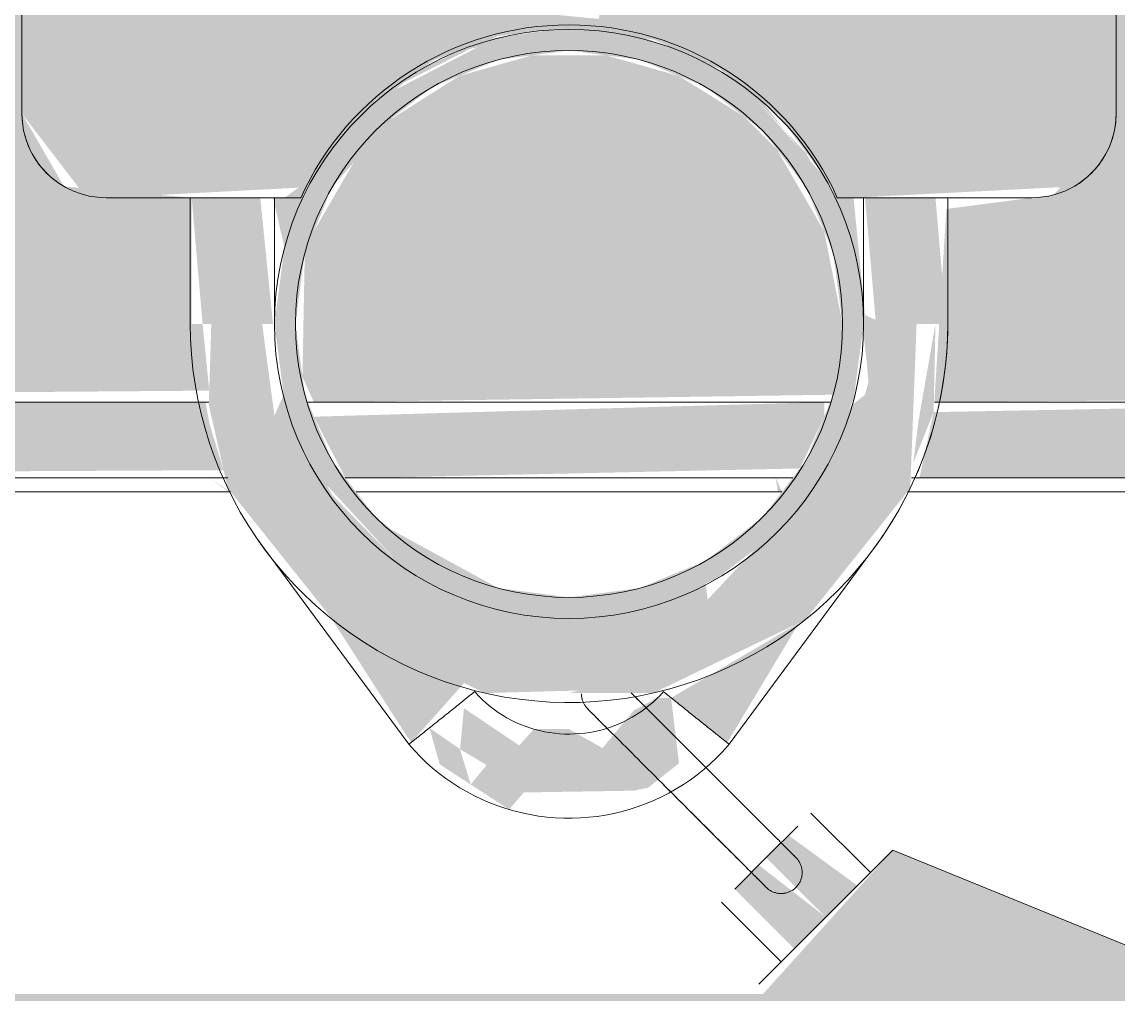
# Model space of a CAD drawing. Header units: inches. Extents: x -55396 to -733, y -290 to 853.
# Drawn here: x -24919.02 to -24912.5, y 282.95 to 288.73 of the extents above; entities that cross this region are included whole.
import ezdxf

# ---------------------------------------------------------------- set-up
doc = ezdxf.new("R2010")
doc.units = ezdxf.units.IN
doc.header["$MEASUREMENT"] = 0
doc.layers.add('Q-SPCQ', color=91, linetype='Continuous', lineweight=9)
doc.layers.add('S-BEAM', color=12, linetype='Continuous', lineweight=9)

# ---------------------------------------------------------------- blocks, each defined once
blk = doc.blocks.new('Basketball_Backstop-Performance_Sports_Systems-3103-Ceiling_Hung - 27_-0_ to 27_-11 7_8_-652462-Section 13')
at = {"layer": 'Q-SPCQ'}
h = blk.add_hatch(color=256, dxfattribs=at)
h.paths.add_polyline_path([(-25004.6065, 281.375), (-24957.5492, 281.375), (-24957.5492, 282.955), (-25004.6065, 282.955), (-25004.6065, 281.6169)], flags=0)
h.paths.add_polyline_path([(-24947.0512, 281.375), (-24908.6065, 281.375), (-24908.6065, 282.955), (-24955.6742, 282.955), (-24955.6742, 281.375)], flags=0)
blk = doc.blocks.new('Basketball_Backstop-Performance_Sports_Systems-3103-Ceiling_Hung - 27_-0_ to 27_-11 7_8_-V22-Section 13')
at = {"layer": 'Q-SPCQ'}
h = blk.add_hatch(color=256, dxfattribs=at)
h.paths.add_polyline_path([(-24917.5237, 286.9375), (-24917.5995, 287.6875), (-24918.0067, 287.6875), (-24917.942, 286.9375), (-24917.5487, 286.9375)], flags=0)
h.paths.add_polyline_path([(-24917.7063, 290.125), (-24917.5237, 290.125), (-24917.5884, 290.4375), (-24918.0067, 290.4375), (-24917.942, 290.125), (-24917.7652, 290.125)], flags=0)
h = blk.add_hatch(color=256, dxfattribs=at)
h.paths.add_polyline_path([(-24913.6402, 286.9375), (-24913.5237, 286.9375), (-24913.5884, 287.6875), (-24914.0067, 287.6875), (-24913.942, 286.9375), (-24913.7005, 286.9375)], flags=0)
h.paths.add_polyline_path([(-24913.7594, 290.125), (-24913.5237, 290.1615), (-24913.5884, 290.4375), (-24914.0067, 290.4375), (-24913.9374, 290.125), (-24913.7652, 290.125)], flags=0)
for points in [[(-24914.0749, 287.6875), (-24912.7652, 287.7545), (-24912.5152, 288.1875), (-24912.5152, 289.375), (-24915.3277, 289.375), (-24915.3277, 289.0625), (-24915.5237, 289.0625), (-24915.5884, 288.75), (-24916.0067, 288.7906), (-24916.0067, 289.0625), (-24916.2027, 289.0625), (-24916.2027, 289.375), (-24919.0152, 289.375), (-24919.0152, 288.1875), (-24918.6446, 287.7045), (-24918.5152, 287.6875), (-24917.3204, 287.75), (-24916.9143, 288.2677), (-24916.5634, 288.5071), (-24916.1858, 288.6489), (-24915.7652, 288.7005), (-24915.2638, 288.6279), (-24914.8701, 288.453), (-24914.5192, 288.1749), (-24914.2486, 287.8125), (-24914.1715, 287.6875)], [(-24915.7652, 284.7439), (-24915.2646, 284.7439), (-24914.3624, 285.1784), (-24913.738, 285.9613), (-24913.7005, 286.9375), (-24913.8902, 286.9375), (-24914.007, 286.5169), (-24914.0882, 286.4525), (-24914.3579, 285.9214), (-24914.9421, 285.299), (-24914.9527, 285.3961), (-24915.5921, 285.2103), (-24916.017, 285.2206), (-24916.5097, 285.3679), (-24916.8166, 285.5573), (-24917.1734, 285.9226), (-24917.398, 286.3455), (-24917.4599, 286.5169), (-24917.5152, 286.3931), (-24917.5884, 286.9375), (-24917.6402, 286.9375), (-24917.8902, 286.9375), (-24917.9049, 286.4541), (-24917.7924, 285.9613), (-24917.1681, 285.1784), (-24916.2659, 284.7439), (-24915.7081, 284.7588)], [(-24913.7195, 286.1137), (-24913.5993, 286.4134), (-24913.5884, 286.9375), (-24913.6898, 286.3586), (-24913.7109, 286.1845)], [(-24916.7016, 284.4516), (-24916.3891, 284.8033), (-24917.1949, 285.2163), (-24916.7275, 284.486)], [(-24914.8255, 284.4488), (-24914.3994, 285.1605), (-24915.1587, 284.7155), (-24914.8595, 284.4759)], [(-24914.2401, 283.4124), (-24914.0526, 283.5999), (-24914.4611, 283.8985), (-24914.5937, 283.7659)], [(-24914.4276, 283.2249), (-24914.2401, 283.4124), (-24914.6378, 283.7217), (-24914.7812, 283.5784), (-24914.4825, 283.2798)]]:
    blk.add_hatch(color=256, dxfattribs=at).paths.add_polyline_path(points, flags=0)
h = blk.add_hatch(color=256, dxfattribs=at)
h.paths.add_polyline_path([(-24915.7652, 285.1875), (-24915.3123, 285.2471), (-24914.8902, 285.422), (-24914.5278, 285.7001), (-24914.2497, 286.0625), (-24914.0729, 286.4996), (-24914.0152, 286.9375), (-24914.0749, 287.3904), (-24914.2497, 287.8125), (-24914.6521, 288.2703), (-24914.8902, 288.453), (-24915.3123, 288.6279), (-24915.7652, 288.6875), (-24916.2182, 288.6279), (-24916.8118, 288.3214), (-24917.0027, 288.1749), (-24917.2808, 287.8125), (-24917.4556, 287.3904), (-24917.5152, 286.9375), (-24917.4556, 286.4846), (-24917.2808, 286.0625), (-24916.8118, 285.5536), (-24916.6402, 285.422), (-24916.2182, 285.2471)], flags=0)
h.paths.add_polyline_path([(-24915.7652, 285.3125), (-24916.1858, 285.3679), (-24916.8118, 285.7099), (-24916.9143, 285.7885), (-24917.1725, 286.125), (-24917.3349, 286.5169), (-24917.3902, 286.9375), (-24917.3349, 287.3581), (-24917.1725, 287.75), (-24916.8118, 288.1651), (-24916.5777, 288.3448), (-24916.1858, 288.5071), (-24915.7652, 288.5625), (-24915.3446, 288.5071), (-24914.9527, 288.3448), (-24914.6162, 288.0865), (-24914.3579, 287.75), (-24914.1956, 287.3581), (-24914.1402, 286.9375), (-24914.2028, 286.4996), (-24914.3579, 286.125), (-24914.6162, 285.7885), (-24914.9527, 285.5302), (-24915.3446, 285.3679)], flags=0)
h = blk.add_hatch(color=256, dxfattribs=at)
h.paths.add_polyline_path([(-24916.4126, 284.4107), (-24916.5943, 284.537), (-24916.5331, 284.3199), (-24916.3494, 284.2004)], flags=0)
h.paths.add_polyline_path([(-24916.1208, 284.0516), (-24916.0336, 284.1532), (-24915.3812, 284.1638), (-24915.296, 284.1811), (-24915.1118, 284.3265), (-24915.1587, 284.7155), (-24915.2428, 284.7155), (-24915.3812, 284.64), (-24915.5662, 284.4172), (-24915.7652, 284.5296), (-24915.9737, 284.5296), (-24916.0611, 284.4326), (-24916.3894, 284.6539), (-24916.4126, 284.4107), (-24916.2546, 284.3158), (-24916.3494, 284.2004), (-24916.1309, 284.0582)], flags=0)
h = blk.add_hatch(color=256, dxfattribs=at)
h.paths.add_polyline_path([(-24911.2773, 281.0683), (-24911.5176, 281.0683), (-24911.4119, 280.9615), (-24911.3052, 281.0461)], flags=0)
h.paths.add_polyline_path([(-24911.408, 280.5803), (-24911.5494, 280.7607), (-24911.5487, 280.636), (-24911.4119, 280.5818)], flags=0)
h.paths.add_polyline_path([(-24911.6769, 279.0646), (-24911.1484, 279.1756), (-24910.8023, 279.3286), (-24910.3318, 279.7496), (-24910.044, 280.2287), (-24910.044, 280.9375), (-24910.3565, 280.9375), (-24910.3565, 281.375), (-24911.523, 281.314), (-24911.3006, 280.9812), (-24911.4714, 280.5633), (-24911.9315, 280.485), (-24912.2343, 280.7111), (-24912.68, 279.3138), (-24912.364, 279.1756), (-24912.1359, 279.0995)], flags=0)
h.paths.add_polyline_path([(-24911.896, 280.4495), (-24911.7652, 280.6562), (-24911.9257, 280.6507), (-24911.908, 280.5305)], flags=0)
h.paths.add_polyline_path([(-24911.9861, 280.7672), (-24912.1685, 280.8739), (-24912.1685, 280.7942), (-24912.0067, 280.7703)], flags=0)
h.paths.add_polyline_path([(-24912.1224, 281.2947), (-24912.0067, 281.0808), (-24911.942, 281.2233), (-24912.0572, 281.2689)], flags=0)
h.paths.add_polyline_path([(-24912.2191, 280.9339), (-24912.0828, 281.3053), (-24912.1317, 281.375), (-24913.5913, 281.375), (-24912.2468, 280.9428)], flags=0)
h.paths.add_polyline_path([(-24911.595, 281.1583), (-24911.6745, 281.375), (-24911.7652, 281.2187), (-24911.6246, 281.1811)], flags=0)
h.paths.add_polyline_path([(-24913.2125, 282.955), (-24911.7466, 282.955), (-24913.8424, 283.8101), (-24914.6135, 282.955), (-24913.2416, 282.955)], flags=0)
for p, q in [((-24919.0152, 288.1875), (-24919.0152, 289.375)), ((-24912.5152, 289.375), (-24912.5152, 288.1875)), ((-24918.5152, 287.6875), (-24917.359, 287.6875)), ((-24918.0152, 287.6875), (-24918.0152, 286.9375)), ((-24918.0152, 287.6875), (-24918.0152, 286.9375)), ((-24918.0152, 287.6875), (-24918.0152, 286.9375)), ((-24917.5152, 286.9375), (-24917.5152, 287.6875)), ((-24917.5152, 286.9375), (-24917.5152, 287.6875)), ((-24917.5152, 286.9375), (-24917.5152, 287.6875)), ((-24914.1715, 287.6875), (-24913.0152, 287.6875)), ((-24914.0152, 287.6875), (-24914.0152, 286.9375)), ((-24914.0152, 287.6875), (-24914.0152, 286.9375)), ((-24914.0152, 287.6875), (-24914.0152, 286.9375)), ((-24913.5152, 286.9375), (-24913.5152, 287.6875)), ((-24913.5152, 286.9375), (-24913.5152, 287.6875)), ((-24913.5152, 286.9375), (-24913.5152, 287.6875)), ((-24917.5747, 285.6002), (-24916.7168, 284.4395)), ((-24914.8136, 284.4395), (-24913.9558, 285.6002)), ((-24913.9749, 283.6775), (-24914.3285, 284.0311)), ((-24914.5937, 283.7659), (-24914.4062, 283.9534)), ((-24913.8424, 283.8101), (-24914.6378, 283.0146)), ((-24911.7466, 282.955), (-24913.8424, 283.8101)), ((-24914.7812, 283.5784), (-24914.5937, 283.7659)), ((-24914.8588, 283.5008), (-24914.5053, 283.1472))]:
    blk.add_line(p, q, dxfattribs=at)
at = {"layer": 'Q-SPCQ', "flags": 128}
for points in [[(-24918.0152, 286.9375), (-24918.0134, 286.8475), (-24918.008, 286.7577), (-24917.999, 286.6681), (-24917.9865, 286.579), (-24917.9704, 286.4905), (-24917.9507, 286.4027), (-24917.9276, 286.3157), (-24917.901, 286.2297), (-24917.871, 286.1449), (-24917.8376, 286.0613), (-24917.8009, 285.9791), (-24917.761, 285.8985), (-24917.7178, 285.8195), (-24917.6715, 285.7423), (-24917.6222, 285.6671), (-24917.5699, 285.5938), (-24917.5148, 285.5227), (-24917.4568, 285.4539), (-24917.3961, 285.3874), (-24917.3328, 285.3234), (-24917.267, 285.2621), (-24917.1988, 285.2033), (-24917.1283, 285.1474), (-24917.0556, 285.0943), (-24916.9809, 285.0442), (-24916.9042, 284.9971), (-24916.8257, 284.9531), (-24916.7455, 284.9123), (-24916.6637, 284.8747), (-24916.5805, 284.8404), (-24916.496, 284.8095), (-24916.4103, 284.782), (-24916.3236, 284.7579), (-24916.236, 284.7373), (-24916.1477, 284.7202), (-24916.0587, 284.7067), (-24915.9692, 284.6968), (-24915.8795, 284.6904), (-24915.7895, 284.6876), (-24915.6995, 284.6885), (-24915.6096, 284.6929), (-24915.52, 284.7009), (-24915.4308, 284.7125), (-24915.3421, 284.7277), (-24915.254, 284.7463), (-24915.1668, 284.7685), (-24915.0805, 284.7942), (-24914.9954, 284.8233), (-24914.9115, 284.8558), (-24914.8289, 284.8916), (-24914.7478, 284.9307), (-24914.6684, 284.973), (-24914.5907, 285.0184), (-24914.5149, 285.0669), (-24914.4411, 285.1184), (-24914.3694, 285.1728), (-24914.3, 285.23), (-24914.2328, 285.29), (-24914.1682, 285.3526), (-24914.1061, 285.4177), (-24914.0466, 285.4853), (-24913.9899, 285.5552), (-24913.9361, 285.6273), (-24913.8852, 285.7015), (-24913.8372, 285.7776), (-24913.7924, 285.8556), (-24913.7507, 285.9354), (-24913.7122, 286.0168), (-24913.6771, 286.0996), (-24913.6452, 286.1838), (-24913.6168, 286.2692), (-24913.5918, 286.3556), (-24913.5702, 286.443), (-24913.5522, 286.5312), (-24913.5377, 286.62), (-24913.5268, 286.7093), (-24913.5195, 286.799), (-24913.5157, 286.8889), (-24913.5152, 286.9375)], [(-24918.0152, 286.9375), (-24918.0134, 286.8475), (-24918.008, 286.7577), (-24917.999, 286.6681), (-24917.9865, 286.579), (-24917.9704, 286.4905), (-24917.9507, 286.4027), (-24917.9276, 286.3157), (-24917.901, 286.2297)], [(-24918.0152, 286.9375), (-24918.0134, 286.8475), (-24918.008, 286.7577), (-24917.999, 286.6681), (-24917.9865, 286.579), (-24917.9704, 286.4905), (-24917.9507, 286.4027), (-24917.9276, 286.3157), (-24917.901, 286.2297), (-24917.871, 286.1449), (-24917.8376, 286.0613)], [(-24913.7262, 285.9863), (-24913.6898, 286.0686), (-24913.6567, 286.1523), (-24913.627, 286.2373), (-24913.6007, 286.3233), (-24913.5778, 286.4104), (-24913.5585, 286.4983), (-24913.5427, 286.5869), (-24913.5305, 286.676), (-24913.5218, 286.7656), (-24913.5167, 286.8555), (-24913.5152, 286.9375)], [(-24913.5918, 286.3556), (-24913.5702, 286.443), (-24913.5522, 286.5312), (-24913.5377, 286.62), (-24913.5268, 286.7093), (-24913.5195, 286.799), (-24913.5157, 286.8889), (-24913.5152, 286.9375)], [(-24913.7122, 286.0168), (-24913.6771, 286.0996), (-24913.6452, 286.1838)], [(-24917.761, 285.8985), (-24917.7178, 285.8195), (-24917.6715, 285.7423), (-24917.6222, 285.6671), (-24917.5699, 285.5938), (-24917.5148, 285.5227)], [(-24917.761, 285.8985), (-24917.7178, 285.8195), (-24917.6715, 285.7423), (-24917.6222, 285.6671), (-24917.5747, 285.6002)], [(-24913.9558, 285.6002), (-24913.9037, 285.6736), (-24913.8547, 285.7491), (-24913.8087, 285.8264), (-24913.7658, 285.9056)], [(-24914.0466, 285.4853), (-24913.9899, 285.5552), (-24913.9361, 285.6273), (-24913.8852, 285.7015), (-24913.8372, 285.7776), (-24913.7924, 285.8556)], [(-24915.2042, 284.7523), (-24915.2245, 284.7303), (-24915.2457, 284.7091), (-24915.2678, 284.6887), (-24915.2906, 284.6693), (-24915.3142, 284.6508), (-24915.3385, 284.6332), (-24915.3636, 284.6166), (-24915.3892, 284.6011), (-24915.4155, 284.5866), (-24915.4423, 284.5731), (-24915.4696, 284.5607), (-24915.4974, 284.5495), (-24915.5256, 284.5393), (-24915.5542, 284.5303), (-24915.5832, 284.5224), (-24915.6124, 284.5157), (-24915.6419, 284.5102), (-24915.6716, 284.5059), (-24915.7014, 284.5027), (-24915.7314, 284.5008), (-24915.7613, 284.5), (-24915.7913, 284.5005), (-24915.8213, 284.5021), (-24915.8512, 284.5049), (-24915.8809, 284.509), (-24915.9104, 284.5142), (-24915.9397, 284.5206), (-24915.9688, 284.5281), (-24915.9975, 284.5369), (-24916.0258, 284.5467), (-24916.0537, 284.5577), (-24916.0812, 284.5698), (-24916.1081, 284.583), (-24916.1345, 284.5972), (-24916.1603, 284.6125), (-24916.1855, 284.6288), (-24916.21, 284.6461), (-24916.2338, 284.6644), (-24916.2568, 284.6836), (-24916.2791, 284.7037), (-24916.3005, 284.7247), (-24916.3211, 284.7465), (-24916.3263, 284.7523)], [(-24916.236, 284.7373), (-24916.1477, 284.7202), (-24916.0587, 284.7067), (-24915.9692, 284.6968), (-24915.8795, 284.6904), (-24915.7895, 284.6876), (-24915.6995, 284.6885), (-24915.6096, 284.6929), (-24915.52, 284.7009), (-24915.4308, 284.7125), (-24915.3421, 284.7277), (-24915.254, 284.7463)], [(-24915.6543, 284.6498), (-24915.6578, 284.6534), (-24915.6611, 284.6572), (-24915.6643, 284.661), (-24915.6673, 284.665), (-24915.6701, 284.6691), (-24915.6728, 284.6734), (-24915.6753, 284.6777), (-24915.6776, 284.6821), (-24915.6798, 284.6866), (-24915.6818, 284.6912), (-24915.6835, 284.6959), (-24915.6851, 284.7006), (-24915.6865, 284.7054), (-24915.6878, 284.7103), (-24915.6888, 284.7152), (-24915.6896, 284.7201), (-24915.6902, 284.725), (-24915.6907, 284.73), (-24915.6909, 284.735), (-24915.6909, 284.74)], [(-24915.3965, 284.7456), (-24915.3849, 284.734), (-24915.3726, 284.7216), (-24915.3596, 284.7086), (-24915.3459, 284.695), (-24915.3316, 284.6807)], [(-24914.9472, 284.2963), (-24914.9684, 284.3175), (-24914.9896, 284.3386), (-24915.0107, 284.3597), (-24915.0317, 284.3807), (-24915.0526, 284.4016), (-24915.0733, 284.4223), (-24915.0938, 284.4428), (-24915.114, 284.4631), (-24915.134, 284.4831), (-24915.1537, 284.5028), (-24915.1731, 284.5221), (-24915.1921, 284.5412), (-24915.2107, 284.5598), (-24915.2289, 284.578), (-24915.2467, 284.5957), (-24915.2639, 284.613), (-24915.2807, 284.6297), (-24915.2969, 284.6459), (-24915.3126, 284.6616), (-24915.3276, 284.6767), (-24915.3421, 284.6912), (-24915.356, 284.705), (-24915.3691, 284.7182), (-24915.3816, 284.7307), (-24915.3935, 284.7425)], [(-24915.5189, 284.5144), (-24915.5327, 284.5282), (-24915.5459, 284.5414), (-24915.5584, 284.5539), (-24915.5702, 284.5657), (-24915.5813, 284.5768), (-24915.5917, 284.5872), (-24915.6013, 284.5968), (-24915.6102, 284.6057), (-24915.6183, 284.6138), (-24915.6256, 284.6211), (-24915.632, 284.6275), (-24915.6377, 284.6332), (-24915.6426, 284.6381), (-24915.6466, 284.6421), (-24915.6498, 284.6453), (-24915.6521, 284.6476), (-24915.6536, 284.6491), (-24915.6543, 284.6498)], [(-24915.6543, 284.6498), (-24915.6539, 284.6494), (-24915.6526, 284.6481), (-24915.6505, 284.646), (-24915.6475, 284.643), (-24915.6437, 284.6392), (-24915.6391, 284.6346), (-24915.6337, 284.6292), (-24915.6274, 284.6229), (-24915.6203, 284.6158), (-24915.6124, 284.6079), (-24915.6038, 284.5993), (-24915.5944, 284.5899), (-24915.5842, 284.5797), (-24915.5733, 284.5688), (-24915.5617, 284.5572), (-24915.5494, 284.5449), (-24915.5364, 284.5319), (-24915.5227, 284.5182), (-24915.5084, 284.5039), (-24915.4935, 284.489), (-24915.478, 284.4735), (-24915.4619, 284.4574), (-24915.4453, 284.4408), (-24915.4281, 284.4236), (-24915.4105, 284.406), (-24915.3924, 284.3879), (-24915.3739, 284.3694), (-24915.355, 284.3505), (-24915.3358, 284.3313), (-24915.3162, 284.3116), (-24915.2962, 284.2917), (-24915.276, 284.2715), (-24915.2556, 284.2511), (-24915.2349, 284.2304), (-24915.2141, 284.2096), (-24915.1932, 284.1886), (-24915.1721, 284.1676), (-24915.1509, 284.1464), (-24915.1297, 284.1252), (-24915.124, 284.1195)], [(-24916.7168, 284.4395), (-24916.6836, 284.4021), (-24916.649, 284.366), (-24916.6129, 284.3314), (-24916.5755, 284.2982), (-24916.5368, 284.2666), (-24916.4969, 284.2365), (-24916.4558, 284.208), (-24916.4135, 284.1813), (-24916.3703, 284.1562), (-24916.3261, 284.1329), (-24916.2809, 284.1113), (-24916.235, 284.0916), (-24916.1883, 284.0738), (-24916.1409, 284.0578), (-24916.0929, 284.0437), (-24916.0444, 284.0316), (-24915.9955, 284.0214), (-24915.9462, 284.0132), (-24915.8966, 284.0069), (-24915.8468, 284.0027), (-24915.7968, 284.0004), (-24915.7468, 284.0001), (-24915.6969, 284.0019), (-24915.647, 284.0056), (-24915.5973, 284.0113), (-24915.5479, 284.019), (-24915.4989, 284.0287), (-24915.4503, 284.0403), (-24915.4021, 284.0539), (-24915.3546, 284.0694), (-24915.3077, 284.0867), (-24915.2616, 284.106), (-24915.2162, 284.127), (-24915.1717, 284.1499), (-24915.1282, 284.1745), (-24915.0857, 284.2008), (-24915.0443, 284.2288), (-24915.004, 284.2585), (-24914.965, 284.2897), (-24914.9272, 284.3225), (-24914.8908, 284.3567), (-24914.8558, 284.3924), (-24914.8222, 284.4295), (-24914.8136, 284.4395)], [(-24915.1195, 284.4685), (-24915.0993, 284.4483), (-24915.0788, 284.4279), (-24915.0582, 284.4072), (-24915.0373, 284.3864), (-24915.0164, 284.3654), (-24914.9953, 284.3443), (-24914.9741, 284.3232), (-24914.9529, 284.302), (-24914.9472, 284.2963)], [(-24914.9472, 284.2963), (-24914.926, 284.275), (-24914.9048, 284.2539), (-24914.8837, 284.2328), (-24914.8627, 284.2118), (-24914.8418, 284.1909), (-24914.8211, 284.1702), (-24914.8006, 284.1497), (-24914.7804, 284.1294), (-24914.7604, 284.1094), (-24914.7407, 284.0897), (-24914.7213, 284.0704), (-24914.7023, 284.0514), (-24914.6837, 284.0327), (-24914.6655, 284.0146), (-24914.6478, 283.9968), (-24914.6305, 283.9795), (-24914.6137, 283.9628), (-24914.5975, 283.9466), (-24914.5819, 283.9309), (-24914.5668, 283.9158), (-24914.5523, 283.9014), (-24914.5385, 283.8875), (-24914.5253, 283.8743)], [(-24914.4169, 283.7659), (-24914.4173, 283.7664), (-24914.4186, 283.7676), (-24914.4207, 283.7697), (-24914.4236, 283.7727), (-24914.4274, 283.7765), (-24914.4321, 283.7811), (-24914.4375, 283.7866), (-24914.4438, 283.7928), (-24914.4509, 283.7999), (-24914.4587, 283.8078), (-24914.4674, 283.8164), (-24914.4768, 283.8259), (-24914.487, 283.836), (-24914.4979, 283.8469), (-24914.5095, 283.8586), (-24914.5218, 283.8709), (-24914.5348, 283.8839), (-24914.5485, 283.8976), (-24914.5628, 283.9119), (-24914.5777, 283.9268), (-24914.5932, 283.9423), (-24914.6093, 283.9584), (-24914.6259, 283.975), (-24914.6431, 283.9921), (-24914.6607, 284.0097), (-24914.6787, 284.0278), (-24914.6972, 284.0463), (-24914.7162, 284.0652), (-24914.7354, 284.0845), (-24914.755, 284.1041), (-24914.775, 284.124), (-24914.7952, 284.1442), (-24914.8156, 284.1646), (-24914.8362, 284.1853), (-24914.8571, 284.2061), (-24914.878, 284.2271), (-24914.8991, 284.2482), (-24914.9203, 284.2693), (-24914.9415, 284.2905), (-24914.9472, 284.2963)], [(-24915.124, 284.1195), (-24915.1452, 284.1407), (-24915.1664, 284.1619), (-24915.1875, 284.183), (-24915.2085, 284.204)], [(-24915.124, 284.1195), (-24915.1028, 284.0983), (-24915.0816, 284.0771), (-24915.0605, 284.056), (-24915.0395, 284.035), (-24915.0186, 284.0141), (-24914.9979, 283.9934), (-24914.9774, 283.9729), (-24914.9572, 283.9527), (-24914.9372, 283.9327), (-24914.9175, 283.913), (-24914.8981, 283.8936), (-24914.8791, 283.8746), (-24914.8605, 283.856), (-24914.8423, 283.8378), (-24914.8245, 283.82), (-24914.8073, 283.8028), (-24914.7905, 283.786), (-24914.7743, 283.7698), (-24914.7586, 283.7541), (-24914.7435, 283.739), (-24914.7291, 283.7246), (-24914.7152, 283.7107), (-24914.7021, 283.6975), (-24914.6895, 283.685), (-24914.6777, 283.6732), (-24914.6666, 283.6621), (-24914.6563, 283.6518), (-24914.6466, 283.6421), (-24914.6378, 283.6333), (-24914.6297, 283.6252), (-24914.6224, 283.6179), (-24914.6159, 283.6114), (-24914.6102, 283.6057), (-24914.6054, 283.6009), (-24914.6014, 283.5969), (-24914.5982, 283.5937), (-24914.5958, 283.5913), (-24914.5943, 283.5898), (-24914.5937, 283.5892)], [(-24914.6986, 283.6941), (-24914.7116, 283.7071), (-24914.7253, 283.7208), (-24914.7396, 283.7351), (-24914.7545, 283.75), (-24914.77, 283.7655), (-24914.7861, 283.7816), (-24914.8027, 283.7982), (-24914.8198, 283.8153), (-24914.8374, 283.8329), (-24914.8555, 283.851), (-24914.874, 283.8695), (-24914.8929, 283.8884), (-24914.9122, 283.9077), (-24914.9318, 283.9273), (-24914.9517, 283.9472), (-24914.9719, 283.9674), (-24914.9924, 283.9879), (-24915.013, 284.0085), (-24915.0338, 284.0293), (-24915.0548, 284.0503), (-24915.0759, 284.0714), (-24915.0971, 284.0926), (-24915.1183, 284.1138), (-24915.124, 284.1195)], [(-24914.4898, 283.8389), (-24914.4795, 283.8285), (-24914.4699, 283.8189), (-24914.461, 283.81), (-24914.4529, 283.802), (-24914.4456, 283.7947), (-24914.4391, 283.7882), (-24914.4335, 283.7825), (-24914.4286, 283.7777), (-24914.4246, 283.7736), (-24914.4214, 283.7705), (-24914.4191, 283.7681), (-24914.4176, 283.7666), (-24914.4169, 283.766)], [(-24914.4169, 283.7659), (-24914.4134, 283.7623), (-24914.4101, 283.7586), (-24914.4069, 283.7547), (-24914.4039, 283.7507), (-24914.4011, 283.7466), (-24914.3984, 283.7424), (-24914.3959, 283.7381), (-24914.3936, 283.7336), (-24914.3914, 283.7291), (-24914.3894, 283.7245), (-24914.3876, 283.7199), (-24914.386, 283.7151), (-24914.3846, 283.7103), (-24914.3834, 283.7055), (-24914.3824, 283.7006), (-24914.3816, 283.6956), (-24914.381, 283.6907), (-24914.3805, 283.6857), (-24914.3803, 283.6807), (-24914.3803, 283.6757), (-24914.3805, 283.6707), (-24914.3808, 283.6657), (-24914.3814, 283.6608), (-24914.3822, 283.6558), (-24914.3831, 283.6509), (-24914.3843, 283.6461), (-24914.3856, 283.6412), (-24914.3872, 283.6365), (-24914.3889, 283.6318), (-24914.3909, 283.6272), (-24914.393, 283.6227), (-24914.3952, 283.6182), (-24914.3977, 283.6139), (-24914.4003, 283.6096), (-24914.4031, 283.6055), (-24914.4061, 283.6014), (-24914.4092, 283.5975), (-24914.4125, 283.5938), (-24914.4159, 283.5901), (-24914.4169, 283.5892)], [(-24914.5937, 283.5892), (-24914.5941, 283.5896), (-24914.5953, 283.5908), (-24914.5975, 283.593), (-24914.6004, 283.5959), (-24914.6042, 283.5997), (-24914.6089, 283.6044), (-24914.6143, 283.6098), (-24914.6206, 283.6161), (-24914.6276, 283.6231), (-24914.6355, 283.631), (-24914.6442, 283.6397), (-24914.6536, 283.6491), (-24914.6638, 283.6592)], [(-24914.4169, 283.5892), (-24914.4205, 283.5857), (-24914.4242, 283.5824), (-24914.4281, 283.5792), (-24914.4321, 283.5762), (-24914.4362, 283.5734), (-24914.4404, 283.5707), (-24914.4447, 283.5682), (-24914.4492, 283.5658), (-24914.4537, 283.5637), (-24914.4583, 283.5617), (-24914.4629, 283.5599), (-24914.4677, 283.5583), (-24914.4725, 283.5569), (-24914.4773, 283.5557), (-24914.4822, 283.5547), (-24914.4872, 283.5539), (-24914.4921, 283.5532), (-24914.4971, 283.5528), (-24914.5021, 283.5526), (-24914.5071, 283.5526), (-24914.5121, 283.5527), (-24914.5171, 283.5531), (-24914.522, 283.5537), (-24914.527, 283.5544), (-24914.5319, 283.5554), (-24914.5367, 283.5566), (-24914.5416, 283.5579), (-24914.5463, 283.5595), (-24914.551, 283.5612), (-24914.5556, 283.5631), (-24914.5602, 283.5652), (-24914.5646, 283.5675), (-24914.569, 283.57), (-24914.5732, 283.5726), (-24914.5773, 283.5754), (-24914.5814, 283.5784), (-24914.5853, 283.5815), (-24914.5891, 283.5848), (-24914.5927, 283.5882), (-24914.5937, 283.5892)]]:
    blk.add_lwpolyline(points, dxfattribs=at)
at = {"layer": 'Q-SPCQ'}
for centre, radius, start, end in [((-24915.7652, 286.9375), 1.75, 0, 180), ((-24915.7652, 286.9647), 1.75, 24.39575, 155.60425), ((-24915.7652, 286.9375), 1.625, 0, 180), ((-24918.5152, 288.1875), 0.5, 180, 240), ((-24918.5152, 288.1875), 0.5, 180, 270), ((-24918.5152, 288.1875), 0.5, 180, 240), ((-24918.5152, 288.1875), 0.5, 180, 240), ((-24918.5152, 288.1875), 0.5, 180, 240), ((-24918.5152, 288.1875), 0.5, 180, 240), ((-24913.0152, 288.1875), 0.5, 270, 0), ((-24913.0152, 288.1875), 0.5, 300, 0), ((-24913.0152, 288.1875), 0.5, 300, 0), ((-24913.0152, 288.1875), 0.5, 300, 0), ((-24913.0152, 288.1875), 0.5, 300, 0), ((-24913.0152, 288.1875), 0.5, 300, 0), ((-24915.7652, 286.9375), 1.75, 180, 0), ((-24915.7652, 286.9375), 1.625, 180, 0)]:
    blk.add_arc(centre, radius, start, end, dxfattribs=at)
blk.add_open_spline([(-24916.3263, 284.7523), (-24916.3263, 284.7523), (-24916.3366, 284.7439), (-24916.3736, 284.714), (-24916.4138, 284.6816), (-24916.4479, 284.6542), (-24916.4839, 284.6253), (-24916.5336, 284.5854), (-24916.5957, 284.5358), (-24916.6618, 284.4832), (-24916.7064, 284.4477), (-24916.7168, 284.4395), (-24916.7168, 284.4395)], degree=3, knots=[-1, -1, -1, -1, -0.875, -0.75, -0.6875, -0.625, -0.5625, -0.5, -0.375, -0.25, -0.125, 0, 0, 0, 0], dxfattribs=at)
for points in [[(-24916.3414, 284.74), (-24916.3315, 284.7481), (-24916.3263, 284.7523), (-24916.3263, 284.7523)], [(-24915.2042, 284.7523), (-24915.2042, 284.7523), (-24915.1962, 284.7458), (-24915.1617, 284.7179), (-24915.1089, 284.6754), (-24915.0439, 284.6231), (-24914.9749, 284.5678), (-24914.9096, 284.5157), (-24914.8565, 284.4735), (-24914.8217, 284.4458), (-24914.8136, 284.4395), (-24914.8136, 284.4395)], [(-24915.1924, 284.7428), (-24915.2002, 284.7491), (-24915.2042, 284.7523), (-24915.2042, 284.7523)], [(-24916.7168, 284.4395), (-24916.7168, 284.4395), (-24916.7116, 284.4436), (-24916.7016, 284.4516)], [(-24914.8136, 284.4395), (-24914.8136, 284.4395), (-24914.8177, 284.4427), (-24914.8254, 284.4488)]]:
    blk.add_open_spline(points, degree=3, dxfattribs=at)
blk = doc.blocks.new('Girt_Z - 10_D-1241717-Section 13')
at = {"layer": 'S-BEAM'}
h = blk.add_hatch(color=256, dxfattribs=at)
h.paths.add_polyline_path([(-25592.1688, 286.4729), (-25575.9813, 286.4996), (-25575.9813, 289.3622), (-25576.6636, 289.3622), (-25576.6636, 289.0625), (-25576.9273, 289.0625), (-25576.992, 288.75), (-25577.4103, 288.75), (-25577.4214, 289.0625), (-25577.674, 289.0625), (-25577.7575, 289.3622), (-25593.6636, 289.3622), (-25593.6636, 289.0625), (-25593.9273, 289.0625), (-25593.992, 288.75), (-25594.4103, 288.75), (-25594.4214, 289.0625), (-25594.674, 289.0625), (-25594.674, 289.3622), (-25595.1063, 289.3622), (-25595.0371, 288.6875), (-25592.1688, 288.6279), (-25592.1688, 286.4846)], flags=0)
h.paths.add_polyline_path([(-24671.1455, 286.4729), (-24559.5374, 286.4729), (-24556.9714, 289.3622), (-24670.8902, 289.2906), (-24670.8093, 287.3901), (-24670.7263, 287.2777), (-24671.1316, 286.4996)], flags=0)
h.paths.add_polyline_path([(-25975.8902, 286.4729), (-25907.6668, 286.5341), (-25908.0542, 287.3469), (-25907.8902, 287.5114), (-25907.8902, 289.3622), (-25975.8902, 289.3622)], flags=0)
h.paths.add_polyline_path([(-24679.217, 286.4729), (-24673.2458, 286.4996), (-24672.6402, 287.7652), (-24672.6402, 289.3622), (-24756.0152, 289.3622), (-24756.0152, 286.4729), (-24687.8568, 286.4729)], flags=0)
h.paths.add_polyline_path([(-25664.7761, 286.4729), (-25664.7747, 286.5409), (-25664.7812, 286.4996)], flags=0)
h.paths.add_polyline_path([(-25665.1866, 286.4729), (-25665.2567, 287.6875), (-25666.0152, 287.7545), (-25666.2652, 288.1875), (-25666.3156, 289.3622), (-25666.6636, 289.3622), (-25666.6636, 289.0625), (-25666.9273, 289.0625), (-25666.992, 288.75), (-25667.4103, 288.75), (-25667.4214, 289.0625), (-25667.674, 289.0625), (-25667.674, 289.3622), (-25668.3563, 289.3622), (-25668.3563, 286.4729), (-25665.192, 286.4729)], flags=0)
h.paths.add_polyline_path([(-25575.7313, 286.4729), (-25574.6063, 286.5316), (-25574.6063, 289.3622), (-25575.7313, 289.3622), (-25575.7313, 286.4996)], flags=0)
h.paths.add_polyline_path([(-25668.6063, 286.4729), (-25668.6063, 289.3622), (-25669.7313, 289.3622), (-25669.7313, 286.4729), (-25668.7052, 286.4729)], flags=0)
h.paths.add_polyline_path([(-25574.3563, 286.4729), (-25406.8902, 286.4729), (-25406.8902, 289.3622), (-25572.6636, 289.3622), (-25572.6636, 289.0625), (-25572.9273, 289.0625), (-25572.992, 288.75), (-25573.4103, 288.75), (-25573.4214, 289.0625), (-25573.674, 289.0625), (-25573.674, 289.3622), (-25574.3563, 289.3622), (-25574.3563, 286.4996)], flags=0)
h.paths.add_polyline_path([(-25664.4225, 286.4729), (-25661.4456, 286.5169), (-25661.3902, 286.9375), (-25661.4997, 287.4887), (-25661.7822, 287.9771), (-25661.9957, 288.1859), (-25662.4641, 288.453), (-25662.7932, 288.5333), (-25663.2373, 288.5333), (-25663.667, 288.4113), (-25664.0549, 288.1705), (-25664.2527, 287.9714), (-25664.5308, 287.4887), (-25664.5849, 287.3581), (-25664.6402, 286.9375), (-25664.5308, 286.4729)], flags=0)
h.paths.add_polyline_path([(-25396.8902, 286.4729), (-25117.3902, 286.4729), (-25117.3902, 289.3622), (-25396.8902, 289.3622)], flags=0)
h.paths.add_polyline_path([(-25107.3902, 286.4729), (-25004.4242, 286.4996), (-25004.4242, 289.3622), (-25005.1065, 289.3622), (-25005.1065, 289.0625), (-25005.3702, 289.0625), (-25005.4349, 288.75), (-25005.8531, 288.75), (-25005.8643, 289.0625), (-25006.1168, 289.0625), (-25006.1168, 289.3622), (-25107.3902, 289.3622)], flags=0)
h.paths.add_polyline_path([(-24757.5152, 286.4729), (-24757.5152, 289.3622), (-24799.4206, 289.3622), (-24796.6739, 286.4729), (-24761.2952, 286.4729)], flags=0)
h.paths.add_polyline_path([(-25004.1742, 286.4729), (-25003.0492, 286.5316), (-25003.0492, 289.3622), (-25004.1742, 289.3622), (-25004.1742, 286.4996)], flags=0)
h.paths.add_polyline_path([(-24798.0886, 286.4729), (-24800.7514, 289.3622), (-24817.8902, 289.3622), (-24817.8902, 286.4729), (-24800.1744, 286.4729)], flags=0)
h.paths.add_polyline_path([(-25002.7992, 286.4729), (-24986.6117, 286.5169), (-24986.6117, 288.6875), (-24983.6742, 288.75), (-24983.6742, 289.3622), (-24984.1065, 289.3622), (-24984.1065, 289.0625), (-24984.3702, 289.0625), (-24984.4349, 288.75), (-24984.8531, 288.75), (-24984.8643, 289.0625), (-24985.1168, 289.0625), (-24985.1168, 289.3622), (-25001.1065, 289.3622), (-25001.1065, 289.0625), (-25001.3702, 289.0625), (-25001.4349, 288.75), (-25001.8531, 288.75), (-25001.8643, 289.0625), (-25002.1168, 289.0625), (-25002.1168, 289.3622), (-25002.7992, 289.3622), (-25002.7992, 286.4996)], flags=0)
h.paths.add_polyline_path([(-25655.5158, 286.4729), (-25652.1688, 286.5169), (-25652.1688, 288.6875), (-25649.2313, 288.75), (-25649.2313, 289.3622), (-25649.6636, 289.3622), (-25649.6636, 289.0625), (-25649.9273, 289.0625), (-25649.992, 288.75), (-25650.4103, 288.75), (-25650.4214, 289.0625), (-25650.674, 289.0625), (-25650.674, 289.3622), (-25659.7652, 289.3622), (-25659.8357, 288.0654), (-25660.1358, 287.7045), (-25660.7737, 287.6206), (-25660.8384, 286.9375), (-25660.8902, 286.9375), (-25660.8555, 286.4729), (-25659.8357, 286.4729)], flags=0)
h.paths.add_polyline_path([(-24827.8902, 286.4729), (-24827.8902, 289.3622), (-24907.1065, 289.3622), (-24907.1065, 289.0625), (-24907.3702, 289.0625), (-24907.4349, 288.75), (-24907.8531, 288.75), (-24907.8643, 289.0625), (-24908.1168, 289.0625), (-24908.1168, 289.3622), (-24908.7992, 289.3622), (-24908.7992, 286.4729), (-24843.3734, 286.4729)], flags=0)
h.paths.add_polyline_path([(-25669.9813, 286.4729), (-25669.9813, 289.3622), (-25670.6636, 289.3622), (-25670.6636, 289.0625), (-25670.9273, 289.0625), (-25670.992, 288.75), (-25671.4103, 288.75), (-25671.4214, 289.0625), (-25671.674, 289.0625), (-25671.674, 289.3622), (-25686.3902, 289.3622), (-25686.3902, 286.4729), (-25672.7954, 286.4729)], flags=0)
h.paths.add_polyline_path([(-25696.3902, 286.4729), (-25696.3902, 289.3622), (-25821.2652, 289.3622), (-25821.2652, 286.4729), (-25707.3547, 286.4729)], flags=0)
h.paths.add_polyline_path([(-24926.6117, 286.4729), (-24917.9023, 286.5412), (-24917.942, 286.9375), (-24918.0067, 286.9375), (-24918.0067, 287.6875), (-24918.7652, 287.7545), (-24919.0152, 288.1875), (-24919.0152, 289.3622), (-24928.1065, 289.3622), (-24928.1065, 289.0625), (-24928.3702, 289.0625), (-24928.4349, 288.75), (-24928.8531, 288.75), (-24928.8643, 289.0625), (-24929.1168, 289.0625), (-24929.1168, 289.3622), (-24929.5492, 289.3622), (-24929.5492, 288.6875), (-24926.6117, 288.6279), (-24926.6117, 286.4846)], flags=0)
h.paths.add_polyline_path([(-24909.0492, 286.4729), (-24909.0492, 289.3622), (-24910.1742, 289.3622), (-24910.1742, 286.4729), (-24909.1378, 286.4729)], flags=0)
h.paths.add_polyline_path([(-25905.5208, 286.4729), (-25822.7652, 286.4996), (-25822.7652, 289.3622), (-25906.1402, 289.2906), (-25906.0704, 287.5279), (-25905.5347, 286.4996)], flags=0)
h.paths.add_polyline_path([(-24917.1725, 286.4729), (-24914.1956, 286.5169), (-24914.1402, 286.9375), (-24914.2497, 287.4887), (-24914.5322, 287.9771), (-24914.7256, 288.1705), (-24915.1134, 288.4113), (-24915.5432, 288.5333), (-24915.9873, 288.5333), (-24916.417, 288.4113), (-24916.8409, 288.1429), (-24916.9983, 287.9771), (-24917.2808, 287.4887), (-24917.3349, 287.3581), (-24917.3489, 286.6232), (-24917.2808, 286.4729)], flags=0)
h.paths.add_polyline_path([(-24554.7547, 286.4729), (-24538.3902, 286.4729), (-24538.3902, 289.3622), (-24555.5145, 289.3622), (-24558.1775, 286.4729)], flags=0)
h.paths.add_polyline_path([(-24528.3902, 286.4729), (-24248.8902, 286.4729), (-24248.8902, 289.3622), (-24528.3902, 289.3622)], flags=0)
h.paths.add_polyline_path([(-24913.9851, 286.5729), (-24913.8902, 286.9375), (-24914.0067, 286.9906), (-24914.0749, 287.6875), (-24914.1956, 287.7266), (-24914.6521, 288.302), (-24914.9527, 288.4991), (-24915.3446, 288.6489), (-24915.7652, 288.7005), (-24916.2667, 288.6279), (-24916.7182, 288.4207), (-24917.0459, 288.1417), (-24917.2827, 287.811), (-24917.4556, 287.6875), (-24917.5237, 287.6875), (-24917.4556, 287.3904), (-24917.0764, 288.0788), (-24916.7453, 288.3724), (-24916.3567, 288.5705), (-24915.9873, 288.6583), (-24915.5432, 288.6583), (-24915.1134, 288.5455), (-24914.6521, 288.2703), (-24914.3579, 287.9536), (-24914.1402, 287.5483), (-24914.0749, 287.3904), (-24913.9961, 286.7066)], flags=0)
h.paths.add_polyline_path([(-24914.0062, 286.4729), (-24913.9991, 286.5), (-24914.0067, 286.4996)], flags=0)
h.paths.add_polyline_path([(-24913.5938, 286.4729), (-24910.4242, 286.4996), (-24910.4242, 289.3622), (-24911.1065, 289.3622), (-24911.1065, 289.0625), (-24911.3702, 289.0625), (-24911.4349, 288.75), (-24911.8531, 288.75), (-24911.8643, 289.0625), (-24912.1168, 289.0625), (-24912.1168, 289.3622), (-24912.5152, 289.3622), (-24912.5857, 288.0654), (-24912.8858, 287.7045), (-24913.5237, 287.6206), (-24913.5934, 286.4996)], flags=0)
h.paths.add_polyline_path([(-22803.8902, 286.4729), (-22803.8902, 289.3622), (-23080.8902, 289.3622), (-23080.8902, 286.4729), (-22804.3777, 286.4729)], flags=0)
h.paths.add_polyline_path([(-24238.8902, 286.4729), (-23959.3902, 286.4729), (-23959.3902, 289.3622), (-24238.8902, 289.3622)], flags=0)
h.paths.add_polyline_path([(-23949.3902, 286.4729), (-23669.8902, 286.4729), (-23669.8902, 289.3622), (-23949.3902, 289.3622)], flags=0)
h.paths.add_polyline_path([(-23640.0886, 286.4729), (-23642.7514, 289.3622), (-23659.8902, 289.3622), (-23659.8902, 286.4729)], flags=0)
h.paths.add_polyline_path([(-23638.6029, 286.4729), (-23401.5374, 286.4729), (-23398.9714, 289.3622), (-23641.4206, 289.3622), (-23638.6739, 286.4729)], flags=0)
h.paths.add_polyline_path([(-23400.1775, 286.4729), (-23380.3902, 286.4729), (-23380.3902, 289.3622), (-23397.5145, 289.3622)], flags=0)
h.paths.add_polyline_path([(-23370.3902, 286.4729), (-23090.8902, 286.4729), (-23090.8902, 289.3622), (-23370.3902, 289.3622)], flags=0)
h.paths.add_polyline_path([(-25664.7954, 286.5729), (-25664.6437, 287.5398), (-25664.3367, 288.0654), (-25663.9953, 288.3724), (-25663.667, 288.5455), (-25663.2373, 288.6583), (-25662.7932, 288.6583), (-25662.2708, 288.5071), (-25661.9756, 288.3267), (-25661.6079, 287.9536), (-25661.3902, 287.5483), (-25661.3134, 287.3035), (-25661.2567, 287.4206), (-25661.3249, 287.6875), (-25661.4601, 287.75), (-25661.7823, 288.1875), (-25662.2171, 288.5071), (-25662.5946, 288.6489), (-25663.0152, 288.7005), (-25663.5167, 288.6279), (-25663.9682, 288.4207), (-25664.2612, 288.1749), (-25664.5318, 287.8125), (-25664.7056, 287.6875), (-25664.7737, 287.6875), (-25664.8384, 286.9375), (-25664.8902, 286.9375), (-25664.8136, 286.6157)], flags=0)
h.paths.add_polyline_path([(-24917.5884, 286.9375), (-24917.6402, 286.9375), (-24917.6402, 286.7814)], flags=0)
h.paths.add_polyline_path([(-25661.1166, 286.7102), (-25661.096, 286.7565), (-25661.1402, 286.7814)], flags=0)
h.paths.add_polyline_path([(-24956.8531, 288.6875), (-24956.8531, 289.3125), (-24957.4867, 289.2533), (-24957.434, 289.2533), (-24957.2578, 289.1891), (-24957.4404, 288.6875), (-24956.8543, 288.6875)], flags=0)
h.paths.add_polyline_path([(-24955.7829, 288.6875), (-24955.9655, 289.1891), (-24955.766, 289.1891), (-24955.7367, 289.3622), (-24956.3702, 289.3125), (-24956.369, 288.6875), (-24955.9487, 288.6875)], flags=0)
h.paths.add_polyline_path([(-24981.5492, 288.6875), (-24957.6742, 288.6875), (-24957.6742, 289.3622), (-24958.1065, 289.3622), (-24958.1065, 289.0625), (-24958.3702, 289.0625), (-24958.4349, 288.75), (-24958.8531, 288.75), (-24958.8643, 289.0625), (-24959.1168, 289.0625), (-24959.1168, 289.3622), (-24980.1065, 289.3622), (-24980.1065, 289.0625), (-24980.3702, 289.0625), (-24980.4349, 288.75), (-24980.8531, 288.75), (-24980.8643, 289.0625), (-24981.1168, 289.0625), (-24981.1168, 289.3622), (-24981.5492, 289.3622), (-24981.5492, 288.75)], flags=0)
h.paths.add_polyline_path([(-24954.3952, 288.6875), (-24931.6742, 288.75), (-24931.6742, 289.3622), (-24932.1065, 289.3622), (-24932.1065, 289.0625), (-24932.3702, 289.0625), (-24932.4349, 288.75), (-24932.8531, 288.75), (-24932.8643, 289.0625), (-24933.1168, 289.0625), (-24933.1168, 289.3622), (-24954.1065, 289.3622), (-24954.1065, 289.0625), (-24954.3702, 289.0625), (-24954.4349, 288.75), (-24954.8531, 288.75), (-24954.8643, 289.0625), (-24955.1168, 289.0625), (-24955.1168, 289.3622), (-24955.5492, 289.3622), (-24955.5492, 288.6875), (-24954.434, 288.6875)], flags=0)
h.paths.add_polyline_path([(-24983.4867, 288.6875), (-24982.8531, 288.75), (-24982.8531, 289.3622), (-24983.4867, 289.3622), (-24983.4867, 288.75)], flags=0)
h.paths.add_polyline_path([(-24982.3702, 288.6875), (-24981.7367, 288.75), (-24981.7367, 289.3622), (-24982.3702, 289.3622), (-24982.3702, 288.75)], flags=0)
h.paths.add_polyline_path([(-24930.3702, 288.6875), (-24929.7367, 288.75), (-24929.7716, 289.3622), (-24930.3702, 289.3622), (-24930.3702, 288.75)], flags=0)
h.paths.add_polyline_path([(-24931.4867, 288.6875), (-24930.8531, 288.75), (-24930.8531, 289.3622), (-24931.4867, 289.3622), (-24931.4867, 288.75)], flags=0)
h.paths.add_polyline_path([(-25649.0438, 288.6875), (-25648.4103, 288.75), (-25648.4103, 289.3622), (-25649.0438, 289.3622), (-25649.0438, 288.75)], flags=0)
h.paths.add_polyline_path([(-25647.9273, 288.6875), (-25647.2938, 288.75), (-25647.2938, 289.3622), (-25647.9273, 289.3622), (-25647.9273, 288.75)], flags=0)
h.paths.add_polyline_path([(-25647.1063, 288.6875), (-25623.2313, 288.6875), (-25623.2313, 289.3622), (-25623.6636, 289.3622), (-25623.6636, 289.0625), (-25623.9273, 289.0625), (-25623.992, 288.75), (-25624.4103, 288.75), (-25624.4214, 289.0625), (-25624.674, 289.0625), (-25624.674, 289.3622), (-25645.6636, 289.3622), (-25645.6636, 289.0625), (-25645.9273, 289.0625), (-25645.992, 288.75), (-25646.4103, 288.75), (-25646.4214, 289.0625), (-25646.674, 289.0625), (-25646.674, 289.3622), (-25647.1063, 289.3622), (-25647.1063, 288.75)], flags=0)
h.paths.add_polyline_path([(-25622.9975, 288.6875), (-25622.4103, 288.6875), (-25622.4103, 289.3125), (-25623.0438, 289.2533), (-25622.9911, 289.2533), (-25622.8149, 289.1891), (-25622.9053, 288.9409)], flags=0)
h.paths.add_polyline_path([(-25621.3401, 288.6875), (-25621.5226, 289.1891), (-25621.3231, 289.1891), (-25621.2938, 289.3622), (-25621.9273, 289.3125), (-25621.9261, 288.6875), (-25621.5059, 288.6875)], flags=0)
h.paths.add_polyline_path([(-25621.1063, 288.6875), (-25597.2313, 288.75), (-25597.2313, 289.3622), (-25597.6636, 289.3622), (-25597.6636, 289.0625), (-25597.9273, 289.0625), (-25597.992, 288.75), (-25598.4103, 288.75), (-25598.4214, 289.0625), (-25598.674, 289.0625), (-25598.674, 289.3622), (-25619.6636, 289.3622), (-25619.6636, 289.0625), (-25619.9273, 289.0625), (-25619.992, 288.75), (-25620.4103, 288.75), (-25620.4214, 289.0625), (-25620.674, 289.0625), (-25620.674, 289.3622), (-25621.1063, 289.3622), (-25621.1063, 288.9409)], flags=0)
h.paths.add_polyline_path([(-25597.0438, 288.6875), (-25596.4103, 288.75), (-25596.4103, 289.3622), (-25597.0438, 289.3622), (-25597.0438, 288.75)], flags=0)
h.paths.add_polyline_path([(-25595.9273, 288.6875), (-25595.2938, 288.75), (-25595.2938, 289.3622), (-25595.9273, 289.3622), (-25595.9273, 288.75)], flags=0)
h = blk.add_hatch(color=256, dxfattribs=at)
h.paths.add_polyline_path([(-22803.8902, 286.0236), (-22803.8902, 286.4729), (-23080.8902, 286.4729), (-23080.8902, 286.0236), (-22804.3777, 286.0236)], flags=0)
h.paths.add_polyline_path([(-25975.8902, 286.0236), (-25907.4009, 286.0236), (-25907.6668, 286.4729), (-25975.8902, 286.4729)], flags=0)
h.paths.add_polyline_path([(-25776.4732, 286.0236), (-25696.3902, 286.0236), (-25696.3902, 286.4729), (-25821.2652, 286.4729), (-25821.1948, 286.0236), (-25793.7528, 286.0236)], flags=0)
h.paths.add_polyline_path([(-23090.8902, 286.0236), (-23090.8902, 286.4729), (-23370.3902, 286.4729), (-23370.3902, 286.0236), (-23184.5294, 286.0236)], flags=0)
h.paths.add_polyline_path([(-23380.3902, 286.0236), (-23380.3902, 286.4729), (-23400.1775, 286.4729), (-23400.5916, 286.0236), (-23391.8849, 286.0236)], flags=0)
h.paths.add_polyline_path([(-25686.3902, 286.0236), (-25669.9813, 286.0236), (-25669.9813, 286.4729), (-25686.3902, 286.4729)], flags=0)
h.paths.add_polyline_path([(-23401.9516, 286.0236), (-23401.6252, 286.4729), (-23638.7572, 286.4729), (-23638.2608, 286.0236), (-23401.9632, 286.0236)], flags=0)
h.paths.add_polyline_path([(-25669.7313, 286.0236), (-25669.6427, 286.1094), (-25669.6427, 286.4729), (-25669.7313, 286.4411), (-25669.7313, 286.0893)], flags=0)
h.paths.add_polyline_path([(-25905.2867, 286.0236), (-25822.8001, 286.1094), (-25822.7652, 286.2971), (-25822.8001, 286.4729), (-25905.5208, 286.4729)], flags=0)
h.paths.add_polyline_path([(-25668.7052, 286.0236), (-25668.6063, 286.1094), (-25668.6063, 286.4729), (-25668.7052, 286.4411), (-25668.7052, 286.0893)], flags=0)
h.paths.add_polyline_path([(-25668.3563, 286.0236), (-25665.0567, 286.0788), (-25665.192, 286.4729), (-25668.3563, 286.4729), (-25668.3563, 286.0788)], flags=0)
h.paths.add_polyline_path([(-25664.1643, 286.0236), (-25661.6559, 286.0625), (-25661.4982, 286.3899), (-25661.4997, 286.4729), (-25664.5308, 286.3863), (-25664.3447, 286.0236), (-25664.2105, 286.0236)], flags=0)
h.paths.add_polyline_path([(-23659.8902, 286.0236), (-23639.6746, 286.0236), (-23640.0886, 286.4729), (-23659.8902, 286.4729)], flags=0)
h.paths.add_polyline_path([(-23669.8902, 286.0236), (-23669.8902, 286.4729), (-23949.3902, 286.4729), (-23949.3902, 286.0236), (-23737.4774, 286.0236)], flags=0)
h.paths.add_polyline_path([(-23959.3902, 286.0236), (-23959.3902, 286.4729), (-24238.8902, 286.4729), (-24238.8902, 286.0236), (-24013.9514, 286.0236)], flags=0)
h.paths.add_polyline_path([(-25660.8756, 286.0236), (-25652.1688, 286.0625), (-25652.1688, 286.4729), (-25660.8811, 286.4297), (-25660.9636, 286.0684), (-25660.9738, 286.0236), (-25660.8782, 286.0236)], flags=0)
h.paths.add_polyline_path([(-24248.8902, 286.0236), (-24248.8902, 286.4729), (-24528.3902, 286.4729), (-24528.3902, 286.0236), (-24290.4254, 286.0236)], flags=0)
h.paths.add_polyline_path([(-24559.9516, 286.0236), (-24559.6252, 286.4729), (-24671.1455, 286.4729), (-24671.3142, 286.0236), (-24559.9632, 286.0236)], flags=0)
h.paths.add_polyline_path([(-25592.1688, 286.0236), (-25575.9813, 286.0236), (-25575.9813, 286.4729), (-25592.1688, 286.4729), (-25592.1688, 286.0625)], flags=0)
h.paths.add_polyline_path([(-24555.1795, 286.0236), (-24538.3902, 286.0236), (-24538.3902, 286.4729), (-24558.1775, 286.4729), (-24558.5916, 286.0236)], flags=0)
h.paths.add_polyline_path([(-25575.7313, 286.0236), (-25575.6427, 286.1094), (-25575.6427, 286.4729), (-25575.7313, 286.4411), (-25575.7313, 286.0893)], flags=0)
h.paths.add_polyline_path([(-25574.7052, 286.0236), (-25574.6063, 286.1094), (-25574.6063, 286.4729), (-25574.7052, 286.4411), (-25574.7052, 286.0893)], flags=0)
h.paths.add_polyline_path([(-25574.3563, 286.0236), (-25406.8902, 286.0236), (-25406.8902, 286.4729), (-25574.3563, 286.4729)], flags=0)
h.paths.add_polyline_path([(-25396.8902, 286.0236), (-25117.3902, 286.0236), (-25117.3902, 286.4729), (-25396.8902, 286.4729)], flags=0)
h.paths.add_polyline_path([(-24673.4937, 286.0236), (-24673.2597, 286.4729), (-24756.0152, 286.4062), (-24755.9448, 286.0236), (-24679.217, 286.0236)], flags=0)
h.paths.add_polyline_path([(-25107.3902, 286.0236), (-25004.4242, 286.0236), (-25004.4242, 286.4729), (-25107.3902, 286.4729)], flags=0)
h.paths.add_polyline_path([(-25004.1742, 286.0236), (-25004.0753, 286.1094), (-25004.0753, 286.4729), (-25004.1742, 286.4411), (-25004.1742, 286.0893)], flags=0)
h.paths.add_polyline_path([(-25003.1378, 286.0236), (-25003.0492, 286.1094), (-25003.0492, 286.4729), (-25003.1378, 286.4411), (-25003.1378, 286.0893)], flags=0)
h.paths.add_polyline_path([(-25002.7992, 286.0236), (-24986.6117, 286.0625), (-24986.6117, 286.4729), (-25002.7992, 286.4729)], flags=0)
h.paths.add_polyline_path([(-24926.6117, 286.0236), (-24917.8169, 286.0684), (-24917.9006, 286.3428), (-24917.925, 286.4729), (-24926.6117, 286.4729), (-24926.6117, 286.0625)], flags=0)
h.paths.add_polyline_path([(-24916.9143, 286.0236), (-24914.3934, 286.0788), (-24914.2482, 286.3899), (-24914.2497, 286.4729), (-24917.2808, 286.3863), (-24917.0947, 286.0236), (-24916.9605, 286.0236)], flags=0)
h.paths.add_polyline_path([(-24757.5856, 286.0236), (-24757.5152, 286.2971), (-24757.5501, 286.4729), (-24796.7572, 286.4729), (-24796.2608, 286.0236), (-24757.6159, 286.0236)], flags=0)
h.paths.add_polyline_path([(-24913.6282, 286.0236), (-24910.4242, 286.0236), (-24910.4242, 286.4729), (-24913.5993, 286.4134), (-24913.6831, 286.0236)], flags=0)
h.paths.add_polyline_path([(-24797.6746, 286.0236), (-24798.0886, 286.4729), (-24817.8902, 286.4729), (-24817.8902, 286.0236), (-24800.1744, 286.0236)], flags=0)
h.paths.add_polyline_path([(-24827.8902, 286.0236), (-24827.8902, 286.4729), (-24908.7992, 286.4729), (-24908.7992, 286.0236), (-24843.3734, 286.0236)], flags=0)
h.paths.add_polyline_path([(-24910.1742, 286.0236), (-24910.0753, 286.1094), (-24910.0753, 286.4729), (-24910.1742, 286.4411), (-24910.1742, 286.0893)], flags=0)
h.paths.add_polyline_path([(-24909.1378, 286.0236), (-24909.0492, 286.1094), (-24909.0492, 286.4729), (-24909.1378, 286.4411), (-24909.1378, 286.0893)], flags=0)
h = blk.add_hatch(color=256, dxfattribs=at)
h.paths.add_polyline_path([(-24914.5001, 285.9398), (-24914.5383, 286.0236), (-24914.5245, 285.9398)], flags=0)
h.paths.add_polyline_path([(-24917.7753, 285.9398), (-24917.9049, 286.0236), (-24917.7857, 285.9398)], flags=0)
h.paths.add_polyline_path([(-24986.6117, 285.9398), (-24986.6117, 286.0236), (-24990.2502, 285.9398)], flags=0)
h.paths.add_polyline_path([(-25003.0492, 285.9398), (-25003.0492, 286.0236), (-25003.1378, 285.9398)], flags=0)
h.paths.add_polyline_path([(-24560.0288, 285.9398), (-24560.0379, 286.0236), (-24560.0404, 285.9398)], flags=0)
h.paths.add_polyline_path([(-23639.5973, 285.9398), (-23639.6746, 286.0236), (-23659.8902, 285.9398)], flags=0)
h.paths.add_polyline_path([(-22803.8902, 285.9398), (-22803.8902, 286.0236), (-22804.3777, 285.9398)], flags=0)
for p, q in [((-24926.6117, 286.4729), (-24917.9043, 286.4729)), ((-24917.3166, 286.4729), (-24914.2138, 286.4729)), ((-24913.5938, 286.4729), (-24910.4242, 286.4729)), ((-24926.6117, 286.0236), (-24917.7913, 286.0236)), ((-24917.0947, 286.0236), (-24914.4358, 286.0236)), ((-24913.7305, 286.0236), (-24910.4242, 286.0236)), ((-24926.6117, 285.9398), (-24917.7753, 285.9398)), ((-24917.0304, 285.9398), (-24914.5001, 285.9398)), ((-24913.7552, 285.9398), (-24910.4242, 285.9398))]:
    blk.add_line(p, q, dxfattribs=at)

msp = doc.modelspace()

# ---------------------------------------------------------------- block references
at = {"layer": 'Q-SPCQ'}
for name in ['Basketball_Backstop-Performance_Sports_Systems-3103-Ceiling_Hung - 27_-0_ to 27_-11 7_8_-652462-Section 13', 'Basketball_Backstop-Performance_Sports_Systems-3103-Ceiling_Hung - 27_-0_ to 27_-11 7_8_-V22-Section 13']:
    msp.add_blockref(name, (0, 0), dxfattribs=at)
at = {"layer": 'S-BEAM'}
msp.add_blockref('Girt_Z - 10_D-1241717-Section 13', (0, 0), dxfattribs=at)

doc.saveas('drawing.dxf')
